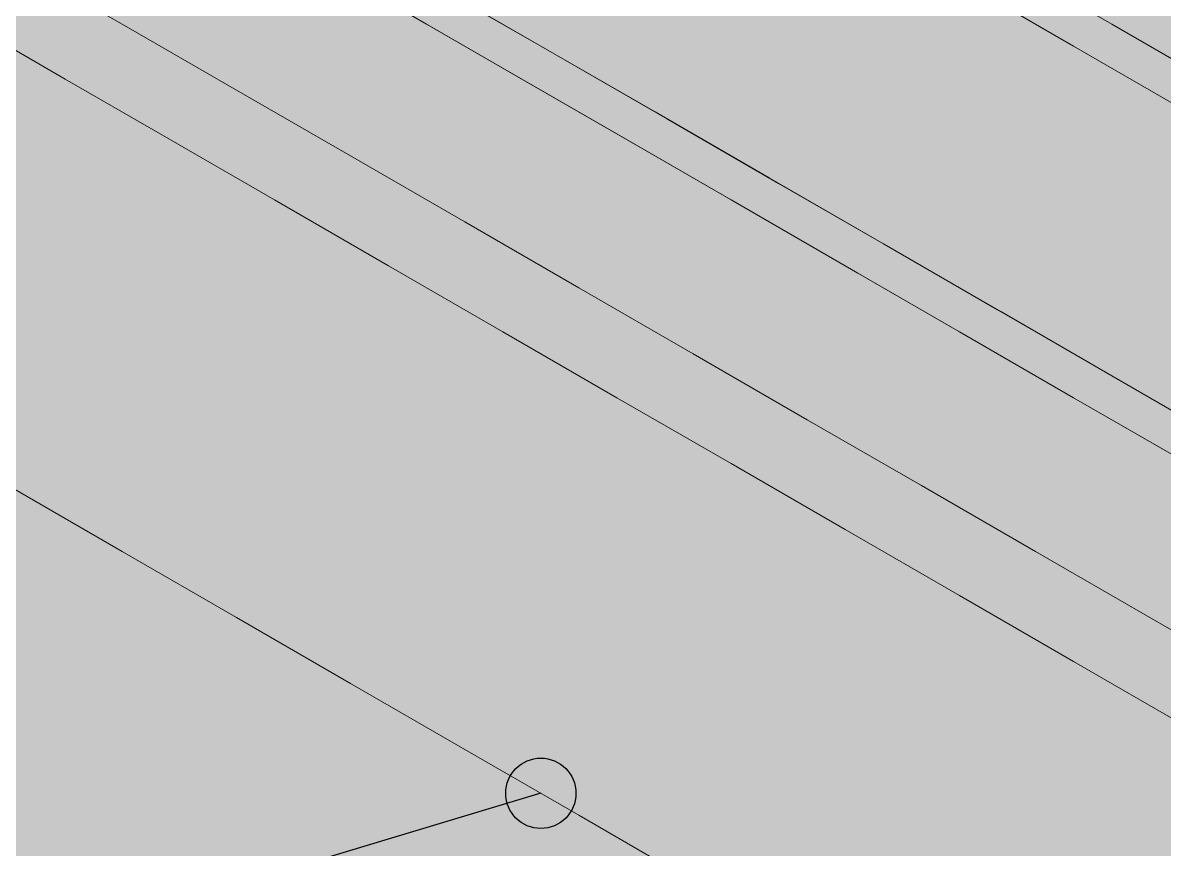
# Model space of a CAD drawing. Header units: metres. Extents: x 349021 to 349543, y 9281040 to 9281959.
# Drawn here: x 349203.3003 to 349203.5601, y 9281044.5823 to 9281044.7703 of the extents above; entities that cross this region are included whole.
import ezdxf

# ---------------------------------------------------------------- set-up
doc = ezdxf.new("R2010")
doc.units = ezdxf.units.M
doc.header["$LTSCALE"] = 0.25
doc.layers.add('ISO-3D', color=7, linetype='CONTINUOUS', lineweight=13)
doc.layers.add('ISO-3D-ARISTAS', color=250, linetype='CONTINUOUS', lineweight=13)
doc.layers.add('LLAMADAS-NUM', color=30, linetype='CONTINUOUS', lineweight=25, true_color=0xc05014)

msp = doc.modelspace()

# ---------------------------------------------------------------- linework, layer by layer
at = {"layer": 'ISO-3D', "true_color": 0x8e8d88}
for points in [[(349203.39222, 9281044.77), (349203.36624, 9281044.785), (349203.39222, 9281044.795), (349203.36624, 9281044.81)], [(349203.49037, 9281044.76333), (349203.46584, 9281044.7775), (349203.49037, 9281044.79333), (349203.46584, 9281044.8075)], [(349203.4413, 9281044.76667), (349203.41676, 9281044.78083), (349203.4413, 9281044.79167), (349203.41676, 9281044.80583)], [(349203.41676, 9281044.75583), (349203.39222, 9281044.77), (349203.41676, 9281044.78083), (349203.39222, 9281044.795)], [(349203.46584, 9281044.7525), (349203.4413, 9281044.76667), (349203.46584, 9281044.7775), (349203.4413, 9281044.79167)], [(349203.51491, 9281044.74917), (349203.49037, 9281044.76333), (349203.51491, 9281044.77917), (349203.49037, 9281044.79333)], [(349203.4413, 9281044.74167), (349203.41676, 9281044.75583), (349203.4413, 9281044.76667), (349203.41676, 9281044.78083)], [(349203.53945, 9281044.735), (349203.51491, 9281044.74917), (349203.53945, 9281044.765), (349203.51491, 9281044.77917)], [(349203.49037, 9281044.73833), (349203.46584, 9281044.7525), (349203.49037, 9281044.76333), (349203.46584, 9281044.7775)], [(349203.46584, 9281044.7275), (349203.4413, 9281044.74167), (349203.46584, 9281044.7525), (349203.4413, 9281044.76667)], [(349203.51491, 9281044.72417), (349203.49037, 9281044.73833), (349203.51491, 9281044.74917), (349203.49037, 9281044.76333)], [(349203.56399, 9281044.72083), (349203.53945, 9281044.735), (349203.56399, 9281044.75083), (349203.53945, 9281044.765)], [(349203.49037, 9281044.71333), (349203.46584, 9281044.7275), (349203.49037, 9281044.73833), (349203.46584, 9281044.7525)], [(349203.53945, 9281044.71), (349203.51491, 9281044.72417), (349203.53945, 9281044.735), (349203.51491, 9281044.74917)], [(349203.51491, 9281044.69917), (349203.49037, 9281044.71333), (349203.51491, 9281044.72417), (349203.49037, 9281044.73833)], [(349203.56399, 9281044.69583), (349203.53945, 9281044.71), (349203.56399, 9281044.72083), (349203.53945, 9281044.735)], [(349203.53945, 9281044.685), (349203.51491, 9281044.69917), (349203.53945, 9281044.71), (349203.51491, 9281044.72417)], [(349203.56399, 9281044.67083), (349203.53945, 9281044.685), (349203.56399, 9281044.69583), (349203.53945, 9281044.71)]]:
    msp.add_solid(points, dxfattribs=at)
at = {"layer": 'ISO-3D', "true_color": 0x9e9d98}
for points in [[(349203.42181, 9281044.76292), (349203.39655, 9281044.7775), (349203.42181, 9281044.78958), (349203.39655, 9281044.80417)], [(349203.48749, 9281044.76026), (349203.46151, 9281044.77526), (349203.48749, 9281044.78921), (349203.46151, 9281044.80421)], [(349203.53945, 9281044.75921), (349203.51347, 9281044.77421), (349203.53945, 9281044.78816), (349203.51347, 9281044.80316)], [(349203.34397, 9281044.75628), (349203.31923, 9281044.77056), (349203.34397, 9281044.78523), (349203.31923, 9281044.79951)], [(349203.39346, 9281044.75665), (349203.36872, 9281044.77094), (349203.39346, 9281044.7856), (349203.36872, 9281044.79989)], [(349203.43986, 9281044.75882), (349203.41821, 9281044.77132), (349203.43986, 9281044.78776), (349203.41821, 9281044.80026)], [(349203.47233, 9281044.76042), (349203.44707, 9281044.775), (349203.47233, 9281044.78708), (349203.44707, 9281044.80167)], [(349203.52285, 9281044.75792), (349203.49759, 9281044.7725), (349203.52285, 9281044.78458), (349203.49759, 9281044.79917)], [(349203.44707, 9281044.74833), (349203.42181, 9281044.76292), (349203.44707, 9281044.775), (349203.42181, 9281044.78958)], [(349203.51347, 9281044.74526), (349203.48749, 9281044.76026), (349203.51347, 9281044.77421), (349203.48749, 9281044.78921)], [(349203.46151, 9281044.74632), (349203.43986, 9281044.75882), (349203.46151, 9281044.77526), (349203.43986, 9281044.78776)], [(349203.49759, 9281044.74583), (349203.47233, 9281044.76042), (349203.49759, 9281044.7725), (349203.47233, 9281044.78708)], [(349203.56543, 9281044.74421), (349203.53945, 9281044.75921), (349203.56543, 9281044.77316), (349203.53945, 9281044.78816)], [(349203.31923, 9281044.74162), (349203.29449, 9281044.7559), (349203.31923, 9281044.77056), (349203.29449, 9281044.78485)], [(349203.32294, 9281044.75), (349203.29696, 9281044.765), (349203.32294, 9281044.77), (349203.29696, 9281044.785)], [(349203.36872, 9281044.74199), (349203.34397, 9281044.75628), (349203.36872, 9281044.77094), (349203.34397, 9281044.78523)], [(349203.41821, 9281044.74237), (349203.39346, 9281044.75665), (349203.41821, 9281044.77132), (349203.39346, 9281044.7856)], [(349203.54811, 9281044.74333), (349203.52285, 9281044.75792), (349203.54811, 9281044.77), (349203.52285, 9281044.78458)], [(349203.47233, 9281044.73375), (349203.44707, 9281044.74833), (349203.47233, 9281044.76042), (349203.44707, 9281044.775)], [(349203.48749, 9281044.73132), (349203.46151, 9281044.74632), (349203.48749, 9281044.76026), (349203.46151, 9281044.77526)], [(349203.53945, 9281044.73026), (349203.51347, 9281044.74526), (349203.53945, 9281044.75921), (349203.51347, 9281044.77421)], [(349203.39346, 9281044.72771), (349203.36872, 9281044.74199), (349203.39346, 9281044.75665), (349203.36872, 9281044.77094)], [(349203.43986, 9281044.72987), (349203.41821, 9281044.74237), (349203.43986, 9281044.75882), (349203.41821, 9281044.77132)], [(349203.52285, 9281044.73125), (349203.49759, 9281044.74583), (349203.52285, 9281044.75792), (349203.49759, 9281044.7725)], [(349203.30995, 9281044.72937), (349203.2883, 9281044.74187), (349203.30995, 9281044.7575), (349203.2883, 9281044.77)], [(349203.34397, 9281044.72733), (349203.31923, 9281044.74162), (349203.34397, 9281044.75628), (349203.31923, 9281044.77056)], [(349203.34892, 9281044.735), (349203.32294, 9281044.75), (349203.34892, 9281044.755), (349203.32294, 9281044.77)], [(349203.57337, 9281044.72875), (349203.54811, 9281044.74333), (349203.57337, 9281044.75542), (349203.54811, 9281044.77)], [(349203.32294, 9281044.725), (349203.29696, 9281044.74), (349203.32294, 9281044.75), (349203.29696, 9281044.765)], [(349203.49759, 9281044.71917), (349203.47233, 9281044.73375), (349203.49759, 9281044.74583), (349203.47233, 9281044.76042)], [(349203.51347, 9281044.71632), (349203.48749, 9281044.73132), (349203.51347, 9281044.74526), (349203.48749, 9281044.76026)], [(349203.46151, 9281044.71737), (349203.43986, 9281044.72987), (349203.46151, 9281044.74632), (349203.43986, 9281044.75882)], [(349203.54811, 9281044.71667), (349203.52285, 9281044.73125), (349203.54811, 9281044.74333), (349203.52285, 9281044.75792)], [(349203.56543, 9281044.71526), (349203.53945, 9281044.73026), (349203.56543, 9281044.74421), (349203.53945, 9281044.75921)], [(349203.31923, 9281044.71267), (349203.29449, 9281044.72695), (349203.31923, 9281044.74162), (349203.29449, 9281044.7559)], [(349203.3316, 9281044.71687), (349203.30995, 9281044.72937), (349203.3316, 9281044.745), (349203.30995, 9281044.7575)], [(349203.36872, 9281044.71305), (349203.34397, 9281044.72733), (349203.36872, 9281044.74199), (349203.34397, 9281044.75628)], [(349203.41821, 9281044.71342), (349203.39346, 9281044.72771), (349203.41821, 9281044.74237), (349203.39346, 9281044.75665)], [(349203.3749, 9281044.72), (349203.34892, 9281044.735), (349203.3749, 9281044.74), (349203.34892, 9281044.755)], [(349203.34892, 9281044.71), (349203.32294, 9281044.725), (349203.34892, 9281044.735), (349203.32294, 9281044.75)], [(349203.35758, 9281044.70187), (349203.3316, 9281044.71687), (349203.35758, 9281044.73), (349203.3316, 9281044.745)], [(349203.48749, 9281044.70237), (349203.46151, 9281044.71737), (349203.48749, 9281044.73132), (349203.46151, 9281044.74632)], [(349203.52285, 9281044.70458), (349203.49759, 9281044.71917), (349203.52285, 9281044.73125), (349203.49759, 9281044.74583)], [(349203.53945, 9281044.70132), (349203.51347, 9281044.71632), (349203.53945, 9281044.73026), (349203.51347, 9281044.74526)], [(349203.43986, 9281044.70092), (349203.41821, 9281044.71342), (349203.43986, 9281044.72987), (349203.41821, 9281044.74237)], [(349203.57337, 9281044.70208), (349203.54811, 9281044.71667), (349203.57337, 9281044.72875), (349203.54811, 9281044.74333)], [(349203.30995, 9281044.70125), (349203.2883, 9281044.71375), (349203.30995, 9281044.72937), (349203.2883, 9281044.74187)], [(349203.32294, 9281044.7), (349203.29696, 9281044.715), (349203.32294, 9281044.725), (349203.29696, 9281044.74)], [(349203.34397, 9281044.69838), (349203.31923, 9281044.71267), (349203.34397, 9281044.72733), (349203.31923, 9281044.74162)], [(349203.39346, 9281044.69876), (349203.36872, 9281044.71305), (349203.39346, 9281044.72771), (349203.36872, 9281044.74199)], [(349203.40088, 9281044.705), (349203.3749, 9281044.72), (349203.40088, 9281044.725), (349203.3749, 9281044.74)], [(349203.3749, 9281044.695), (349203.34892, 9281044.71), (349203.3749, 9281044.72), (349203.34892, 9281044.735)], [(349203.3316, 9281044.68875), (349203.30995, 9281044.70125), (349203.3316, 9281044.71687), (349203.30995, 9281044.72937)], [(349203.38356, 9281044.68687), (349203.35758, 9281044.70187), (349203.38356, 9281044.715), (349203.35758, 9281044.73)], [(349203.46151, 9281044.68842), (349203.43986, 9281044.70092), (349203.46151, 9281044.71737), (349203.43986, 9281044.72987)], [(349203.51347, 9281044.68737), (349203.48749, 9281044.70237), (349203.51347, 9281044.71632), (349203.48749, 9281044.73132)], [(349203.54811, 9281044.69), (349203.52285, 9281044.70458), (349203.54811, 9281044.71667), (349203.52285, 9281044.73125)], [(349203.56543, 9281044.68632), (349203.53945, 9281044.70132), (349203.56543, 9281044.71526), (349203.53945, 9281044.73026)], [(349203.31923, 9281044.68372), (349203.29449, 9281044.69801), (349203.31923, 9281044.71267), (349203.29449, 9281044.72695)], [(349203.36872, 9281044.6841), (349203.34397, 9281044.69838), (349203.36872, 9281044.71305), (349203.34397, 9281044.72733)], [(349203.41821, 9281044.68447), (349203.39346, 9281044.69876), (349203.41821, 9281044.71342), (349203.39346, 9281044.72771)], [(349203.34892, 9281044.685), (349203.32294, 9281044.7), (349203.34892, 9281044.71), (349203.32294, 9281044.725)], [(349203.42687, 9281044.69), (349203.40088, 9281044.705), (349203.42687, 9281044.71), (349203.40088, 9281044.725)], [(349203.40088, 9281044.68), (349203.3749, 9281044.695), (349203.40088, 9281044.705), (349203.3749, 9281044.72)], [(349203.35758, 9281044.67375), (349203.3316, 9281044.68875), (349203.35758, 9281044.70187), (349203.3316, 9281044.71687)], [(349203.48749, 9281044.67342), (349203.46151, 9281044.68842), (349203.48749, 9281044.70237), (349203.46151, 9281044.71737)], [(349203.53945, 9281044.67237), (349203.51347, 9281044.68737), (349203.53945, 9281044.70132), (349203.51347, 9281044.71632)], [(349203.57337, 9281044.67542), (349203.54811, 9281044.69), (349203.57337, 9281044.70208), (349203.54811, 9281044.71667)], [(349203.30995, 9281044.67312), (349203.2883, 9281044.68562), (349203.30995, 9281044.70125), (349203.2883, 9281044.71375)], [(349203.32294, 9281044.675), (349203.29696, 9281044.69), (349203.32294, 9281044.7), (349203.29696, 9281044.715)], [(349203.40954, 9281044.67187), (349203.38356, 9281044.68687), (349203.40954, 9281044.7), (349203.38356, 9281044.715)], [(349203.34397, 9281044.66944), (349203.31923, 9281044.68372), (349203.34397, 9281044.69838), (349203.31923, 9281044.71267)], [(349203.39346, 9281044.66981), (349203.36872, 9281044.6841), (349203.39346, 9281044.69876), (349203.36872, 9281044.71305)], [(349203.43986, 9281044.67197), (349203.41821, 9281044.68447), (349203.43986, 9281044.70092), (349203.41821, 9281044.71342)], [(349203.3749, 9281044.67), (349203.34892, 9281044.685), (349203.3749, 9281044.695), (349203.34892, 9281044.71)], [(349203.45285, 9281044.675), (349203.42687, 9281044.69), (349203.45285, 9281044.695), (349203.42687, 9281044.71)], [(349203.42687, 9281044.665), (349203.40088, 9281044.68), (349203.42687, 9281044.69), (349203.40088, 9281044.705)], [(349203.3316, 9281044.66062), (349203.30995, 9281044.67312), (349203.3316, 9281044.68875), (349203.30995, 9281044.70125)], [(349203.38356, 9281044.65875), (349203.35758, 9281044.67375), (349203.38356, 9281044.68687), (349203.35758, 9281044.70187)], [(349203.46151, 9281044.65947), (349203.43986, 9281044.67197), (349203.46151, 9281044.68842), (349203.43986, 9281044.70092)], [(349203.51347, 9281044.65842), (349203.48749, 9281044.67342), (349203.51347, 9281044.68737), (349203.48749, 9281044.70237)], [(349203.56543, 9281044.65737), (349203.53945, 9281044.67237), (349203.56543, 9281044.68632), (349203.53945, 9281044.70132)], [(349203.31923, 9281044.65477), (349203.29449, 9281044.66906), (349203.31923, 9281044.68372), (349203.29449, 9281044.69801)], [(349203.34892, 9281044.66), (349203.32294, 9281044.675), (349203.34892, 9281044.685), (349203.32294, 9281044.7)], [(349203.36872, 9281044.65515), (349203.34397, 9281044.66944), (349203.36872, 9281044.6841), (349203.34397, 9281044.69838)], [(349203.41821, 9281044.65553), (349203.39346, 9281044.66981), (349203.41821, 9281044.68447), (349203.39346, 9281044.69876)], [(349203.43553, 9281044.65687), (349203.40954, 9281044.67187), (349203.43553, 9281044.685), (349203.40954, 9281044.7)], [(349203.40088, 9281044.655), (349203.3749, 9281044.67), (349203.40088, 9281044.68), (349203.3749, 9281044.695)], [(349203.47883, 9281044.66), (349203.45285, 9281044.675), (349203.47883, 9281044.68), (349203.45285, 9281044.695)], [(349203.32294, 9281044.65), (349203.29696, 9281044.665), (349203.32294, 9281044.675), (349203.29696, 9281044.69)], [(349203.35758, 9281044.64562), (349203.3316, 9281044.66062), (349203.35758, 9281044.67375), (349203.3316, 9281044.68875)], [(349203.45285, 9281044.65), (349203.42687, 9281044.665), (349203.45285, 9281044.675), (349203.42687, 9281044.69)], [(349203.48749, 9281044.64447), (349203.46151, 9281044.65947), (349203.48749, 9281044.67342), (349203.46151, 9281044.68842)], [(349203.30995, 9281044.645), (349203.2883, 9281044.6575), (349203.30995, 9281044.67312), (349203.2883, 9281044.68562)], [(349203.3749, 9281044.645), (349203.34892, 9281044.66), (349203.3749, 9281044.67), (349203.34892, 9281044.685)], [(349203.40954, 9281044.64375), (349203.38356, 9281044.65875), (349203.40954, 9281044.67187), (349203.38356, 9281044.68687)], [(349203.46151, 9281044.64187), (349203.43553, 9281044.65687), (349203.46151, 9281044.67), (349203.43553, 9281044.685)], [(349203.53945, 9281044.64342), (349203.51347, 9281044.65842), (349203.53945, 9281044.67237), (349203.51347, 9281044.68737)], [(349203.34397, 9281044.64049), (349203.31923, 9281044.65477), (349203.34397, 9281044.66944), (349203.31923, 9281044.68372)], [(349203.39346, 9281044.64086), (349203.36872, 9281044.65515), (349203.39346, 9281044.66981), (349203.36872, 9281044.6841)], [(349203.43986, 9281044.64303), (349203.41821, 9281044.65553), (349203.43986, 9281044.67197), (349203.41821, 9281044.68447)], [(349203.42687, 9281044.64), (349203.40088, 9281044.655), (349203.42687, 9281044.665), (349203.40088, 9281044.68)], [(349203.50481, 9281044.645), (349203.47883, 9281044.66), (349203.50481, 9281044.665), (349203.47883, 9281044.68)], [(349203.34892, 9281044.635), (349203.32294, 9281044.65), (349203.34892, 9281044.66), (349203.32294, 9281044.675)], [(349203.47883, 9281044.635), (349203.45285, 9281044.65), (349203.47883, 9281044.66), (349203.45285, 9281044.675)], [(349203.3316, 9281044.6325), (349203.30995, 9281044.645), (349203.3316, 9281044.66062), (349203.30995, 9281044.67312)], [(349203.38356, 9281044.63062), (349203.35758, 9281044.64562), (349203.38356, 9281044.65875), (349203.35758, 9281044.67375)], [(349203.46151, 9281044.63053), (349203.43986, 9281044.64303), (349203.46151, 9281044.65947), (349203.43986, 9281044.67197)], [(349203.51347, 9281044.62947), (349203.48749, 9281044.64447), (349203.51347, 9281044.65842), (349203.48749, 9281044.67342)], [(349203.56543, 9281044.62842), (349203.53945, 9281044.64342), (349203.56543, 9281044.65737), (349203.53945, 9281044.67237)], [(349203.36872, 9281044.6262), (349203.34397, 9281044.64049), (349203.36872, 9281044.65515), (349203.34397, 9281044.66944)], [(349203.40088, 9281044.63), (349203.3749, 9281044.645), (349203.40088, 9281044.655), (349203.3749, 9281044.67)], [(349203.41821, 9281044.62658), (349203.39346, 9281044.64086), (349203.41821, 9281044.65553), (349203.39346, 9281044.66981)], [(349203.43553, 9281044.62875), (349203.40954, 9281044.64375), (349203.43553, 9281044.65687), (349203.40954, 9281044.67187)], [(349203.48749, 9281044.62687), (349203.46151, 9281044.64187), (349203.48749, 9281044.655), (349203.46151, 9281044.67)], [(349203.31923, 9281044.62583), (349203.29449, 9281044.64011), (349203.31923, 9281044.65477), (349203.29449, 9281044.66906)], [(349203.45285, 9281044.625), (349203.42687, 9281044.64), (349203.45285, 9281044.65), (349203.42687, 9281044.665)], [(349203.53079, 9281044.63), (349203.50481, 9281044.645), (349203.53079, 9281044.65), (349203.50481, 9281044.665)], [(349203.35758, 9281044.6175), (349203.3316, 9281044.6325), (349203.35758, 9281044.64562), (349203.3316, 9281044.66062)], [(349203.3749, 9281044.62), (349203.34892, 9281044.635), (349203.3749, 9281044.645), (349203.34892, 9281044.66)], [(349203.48749, 9281044.61553), (349203.46151, 9281044.63053), (349203.48749, 9281044.64447), (349203.46151, 9281044.65947)], [(349203.50481, 9281044.62), (349203.47883, 9281044.635), (349203.50481, 9281044.645), (349203.47883, 9281044.66)], [(349203.30995, 9281044.61687), (349203.2883, 9281044.62937), (349203.30995, 9281044.645), (349203.2883, 9281044.6575)], [(349203.40954, 9281044.61562), (349203.38356, 9281044.63062), (349203.40954, 9281044.64375), (349203.38356, 9281044.65875)], [(349203.46151, 9281044.61375), (349203.43553, 9281044.62875), (349203.46151, 9281044.64187), (349203.43553, 9281044.65687)], [(349203.53945, 9281044.61447), (349203.51347, 9281044.62947), (349203.53945, 9281044.64342), (349203.51347, 9281044.65842)], [(349203.34397, 9281044.61154), (349203.31923, 9281044.62583), (349203.34397, 9281044.64049), (349203.31923, 9281044.65477)], [(349203.39346, 9281044.61192), (349203.36872, 9281044.6262), (349203.39346, 9281044.64086), (349203.36872, 9281044.65515)], [(349203.42687, 9281044.615), (349203.40088, 9281044.63), (349203.42687, 9281044.64), (349203.40088, 9281044.655)], [(349203.43986, 9281044.61408), (349203.41821, 9281044.62658), (349203.43986, 9281044.64303), (349203.41821, 9281044.65553)], [(349203.51347, 9281044.61187), (349203.48749, 9281044.62687), (349203.51347, 9281044.64), (349203.48749, 9281044.655)], [(349203.47883, 9281044.61), (349203.45285, 9281044.625), (349203.47883, 9281044.635), (349203.45285, 9281044.65)], [(349203.55677, 9281044.615), (349203.53079, 9281044.63), (349203.55677, 9281044.635), (349203.53079, 9281044.65)], [(349203.3316, 9281044.60437), (349203.30995, 9281044.61687), (349203.3316, 9281044.6325), (349203.30995, 9281044.645)], [(349203.38356, 9281044.6025), (349203.35758, 9281044.6175), (349203.38356, 9281044.63062), (349203.35758, 9281044.64562)], [(349203.40088, 9281044.605), (349203.3749, 9281044.62), (349203.40088, 9281044.63), (349203.3749, 9281044.645)], [(349203.43553, 9281044.60062), (349203.40954, 9281044.61562), (349203.43553, 9281044.62875), (349203.40954, 9281044.64375)], [(349203.51347, 9281044.60053), (349203.48749, 9281044.61553), (349203.51347, 9281044.62947), (349203.48749, 9281044.64447)], [(349203.53079, 9281044.605), (349203.50481, 9281044.62), (349203.53079, 9281044.63), (349203.50481, 9281044.645)], [(349203.56543, 9281044.59947), (349203.53945, 9281044.61447), (349203.56543, 9281044.62842), (349203.53945, 9281044.64342)], [(349203.41821, 9281044.59763), (349203.39346, 9281044.61192), (349203.41821, 9281044.62658), (349203.39346, 9281044.64086)], [(349203.46151, 9281044.60158), (349203.43986, 9281044.61408), (349203.46151, 9281044.63053), (349203.43986, 9281044.64303)], [(349203.48749, 9281044.59875), (349203.46151, 9281044.61375), (349203.48749, 9281044.62687), (349203.46151, 9281044.64187)], [(349203.31923, 9281044.59688), (349203.29449, 9281044.61117), (349203.31923, 9281044.62583), (349203.29449, 9281044.64011)], [(349203.36872, 9281044.59726), (349203.34397, 9281044.61154), (349203.36872, 9281044.6262), (349203.34397, 9281044.64049)], [(349203.45285, 9281044.6), (349203.42687, 9281044.615), (349203.45285, 9281044.625), (349203.42687, 9281044.64)], [(349203.53945, 9281044.59687), (349203.51347, 9281044.61187), (349203.53945, 9281044.625), (349203.51347, 9281044.64)], [(349203.50481, 9281044.595), (349203.47883, 9281044.61), (349203.50481, 9281044.62), (349203.47883, 9281044.635)], [(349203.58275, 9281044.6), (349203.55677, 9281044.615), (349203.58275, 9281044.62), (349203.55677, 9281044.635)], [(349203.35758, 9281044.58937), (349203.3316, 9281044.60437), (349203.35758, 9281044.6175), (349203.3316, 9281044.6325)], [(349203.40954, 9281044.5875), (349203.38356, 9281044.6025), (349203.40954, 9281044.61562), (349203.38356, 9281044.63062)], [(349203.48749, 9281044.58658), (349203.46151, 9281044.60158), (349203.48749, 9281044.61553), (349203.46151, 9281044.63053)], [(349203.30995, 9281044.58875), (349203.2883, 9281044.60125), (349203.30995, 9281044.61687), (349203.2883, 9281044.62937)], [(349203.42687, 9281044.59), (349203.40088, 9281044.605), (349203.42687, 9281044.615), (349203.40088, 9281044.63)], [(349203.46151, 9281044.58562), (349203.43553, 9281044.60062), (349203.46151, 9281044.61375), (349203.43553, 9281044.62875)], [(349203.53945, 9281044.58553), (349203.51347, 9281044.60053), (349203.53945, 9281044.61447), (349203.51347, 9281044.62947)], [(349203.55677, 9281044.59), (349203.53079, 9281044.605), (349203.55677, 9281044.615), (349203.53079, 9281044.63)], [(349203.34397, 9281044.58259), (349203.31923, 9281044.59688), (349203.34397, 9281044.61154), (349203.31923, 9281044.62583)], [(349203.39346, 9281044.58297), (349203.36872, 9281044.59726), (349203.39346, 9281044.61192), (349203.36872, 9281044.6262)], [(349203.43986, 9281044.58513), (349203.41821, 9281044.59763), (349203.43986, 9281044.61408), (349203.41821, 9281044.62658)], [(349203.51347, 9281044.58375), (349203.48749, 9281044.59875), (349203.51347, 9281044.61187), (349203.48749, 9281044.62687)], [(349203.47883, 9281044.585), (349203.45285, 9281044.6), (349203.47883, 9281044.61), (349203.45285, 9281044.625)], [(349203.56543, 9281044.58187), (349203.53945, 9281044.59687), (349203.56543, 9281044.61), (349203.53945, 9281044.625)], [(349203.53079, 9281044.58), (349203.50481, 9281044.595), (349203.53079, 9281044.605), (349203.50481, 9281044.62)], [(349203.38356, 9281044.57437), (349203.35758, 9281044.58937), (349203.38356, 9281044.6025), (349203.35758, 9281044.6175)], [(349203.3316, 9281044.57625), (349203.30995, 9281044.58875), (349203.3316, 9281044.60437), (349203.30995, 9281044.61687)], [(349203.43553, 9281044.5725), (349203.40954, 9281044.5875), (349203.43553, 9281044.60062), (349203.40954, 9281044.61562)], [(349203.45285, 9281044.575), (349203.42687, 9281044.59), (349203.45285, 9281044.6), (349203.42687, 9281044.615)], [(349203.51347, 9281044.57158), (349203.48749, 9281044.58658), (349203.51347, 9281044.60053), (349203.48749, 9281044.61553)], [(349203.58275, 9281044.575), (349203.55677, 9281044.59), (349203.58275, 9281044.6), (349203.55677, 9281044.615)], [(349203.46151, 9281044.57263), (349203.43986, 9281044.58513), (349203.46151, 9281044.60158), (349203.43986, 9281044.61408)], [(349203.48749, 9281044.57062), (349203.46151, 9281044.58562), (349203.48749, 9281044.59875), (349203.46151, 9281044.61375)], [(349203.56543, 9281044.57053), (349203.53945, 9281044.58553), (349203.56543, 9281044.59947), (349203.53945, 9281044.61447)], [(349203.31923, 9281044.56793), (349203.29449, 9281044.58222), (349203.31923, 9281044.59688), (349203.29449, 9281044.61117)], [(349203.36872, 9281044.56831), (349203.34397, 9281044.58259), (349203.36872, 9281044.59726), (349203.34397, 9281044.61154)], [(349203.41821, 9281044.56868), (349203.39346, 9281044.58297), (349203.41821, 9281044.59763), (349203.39346, 9281044.61192)], [(349203.50481, 9281044.57), (349203.47883, 9281044.585), (349203.50481, 9281044.595), (349203.47883, 9281044.61)], [(349203.53945, 9281044.56875), (349203.51347, 9281044.58375), (349203.53945, 9281044.59687), (349203.51347, 9281044.61187)], [(349203.35758, 9281044.56125), (349203.3316, 9281044.57625), (349203.35758, 9281044.58937), (349203.3316, 9281044.60437)], [(349203.55677, 9281044.565), (349203.53079, 9281044.58), (349203.55677, 9281044.59), (349203.53079, 9281044.605)], [(349203.40954, 9281044.55937), (349203.38356, 9281044.57437), (349203.40954, 9281044.5875), (349203.38356, 9281044.6025)], [(349203.30995, 9281044.56062), (349203.2883, 9281044.57312), (349203.30995, 9281044.58875), (349203.2883, 9281044.60125)], [(349203.46151, 9281044.5575), (349203.43553, 9281044.5725), (349203.46151, 9281044.58562), (349203.43553, 9281044.60062)], [(349203.47883, 9281044.56), (349203.45285, 9281044.575), (349203.47883, 9281044.585), (349203.45285, 9281044.6)], [(349203.48749, 9281044.55763), (349203.46151, 9281044.57263), (349203.48749, 9281044.58658), (349203.46151, 9281044.60158)], [(349203.53945, 9281044.55658), (349203.51347, 9281044.57158), (349203.53945, 9281044.58553), (349203.51347, 9281044.60053)], [(349203.34397, 9281044.55365), (349203.31923, 9281044.56793), (349203.34397, 9281044.58259), (349203.31923, 9281044.59688)], [(349203.39346, 9281044.55402), (349203.36872, 9281044.56831), (349203.39346, 9281044.58297), (349203.36872, 9281044.59726)], [(349203.43986, 9281044.55618), (349203.41821, 9281044.56868), (349203.43986, 9281044.58513), (349203.41821, 9281044.59763)], [(349203.51347, 9281044.55562), (349203.48749, 9281044.57062), (349203.51347, 9281044.58375), (349203.48749, 9281044.59875)], [(349203.56543, 9281044.55375), (349203.53945, 9281044.56875), (349203.56543, 9281044.58187), (349203.53945, 9281044.59687)], [(349203.53079, 9281044.555), (349203.50481, 9281044.57), (349203.53079, 9281044.58), (349203.50481, 9281044.595)], [(349203.38356, 9281044.54625), (349203.35758, 9281044.56125), (349203.38356, 9281044.57437), (349203.35758, 9281044.58937)], [(349203.58275, 9281044.55), (349203.55677, 9281044.565), (349203.58275, 9281044.575), (349203.55677, 9281044.59)], [(349203.3316, 9281044.54812), (349203.30995, 9281044.56062), (349203.3316, 9281044.57625), (349203.30995, 9281044.58875)], [(349203.43553, 9281044.54437), (349203.40954, 9281044.55937), (349203.43553, 9281044.5725), (349203.40954, 9281044.5875)], [(349203.51347, 9281044.54263), (349203.48749, 9281044.55763), (349203.51347, 9281044.57158), (349203.48749, 9281044.58658)], [(349203.46151, 9281044.54368), (349203.43986, 9281044.55618), (349203.46151, 9281044.57263), (349203.43986, 9281044.58513)], [(349203.48749, 9281044.5425), (349203.46151, 9281044.5575), (349203.48749, 9281044.57062), (349203.46151, 9281044.58562)], [(349203.50481, 9281044.545), (349203.47883, 9281044.56), (349203.50481, 9281044.57), (349203.47883, 9281044.585)], [(349203.53945, 9281044.54062), (349203.51347, 9281044.55562), (349203.53945, 9281044.56875), (349203.51347, 9281044.58375)], [(349203.56543, 9281044.54158), (349203.53945, 9281044.55658), (349203.56543, 9281044.57053), (349203.53945, 9281044.58553)], [(349203.36872, 9281044.53936), (349203.34397, 9281044.55365), (349203.36872, 9281044.56831), (349203.34397, 9281044.58259)], [(349203.41821, 9281044.53974), (349203.39346, 9281044.55402), (349203.41821, 9281044.56868), (349203.39346, 9281044.58297)]]:
    msp.add_solid(points, dxfattribs=at)
at = {"layer": 'ISO-3D', "true_color": 0xb0aea8}
for points in [[(349203.57285, 9281044.78429), (349203.54811, 9281044.77), (349203.54832, 9281044.79845), (349203.52357, 9281044.78417)], [(349203.59739, 9281044.77012), (349203.57265, 9281044.75583), (349203.57285, 9281044.78429), (349203.54811, 9281044.77)], [(349203.41821, 9281044.765), (349203.40954, 9281044.76), (349203.39222, 9281044.78), (349203.38356, 9281044.775)], [(349203.30995, 9281044.7575), (349203.2883, 9281044.745), (349203.2883, 9281044.77), (349203.26665, 9281044.7575)], [(349203.44419, 9281044.75), (349203.43553, 9281044.745), (349203.41821, 9281044.765), (349203.40954, 9281044.76)], [(349203.3316, 9281044.745), (349203.30995, 9281044.7325), (349203.30995, 9281044.7575), (349203.2883, 9281044.745)], [(349203.47017, 9281044.735), (349203.46151, 9281044.73), (349203.44419, 9281044.75), (349203.43553, 9281044.745)], [(349203.30995, 9281044.7325), (349203.2883, 9281044.72), (349203.2883, 9281044.745), (349203.26665, 9281044.7325)], [(349203.35758, 9281044.73), (349203.33593, 9281044.7175), (349203.3316, 9281044.745), (349203.30995, 9281044.7325)], [(349203.49615, 9281044.72), (349203.48749, 9281044.715), (349203.47017, 9281044.735), (349203.46151, 9281044.73)], [(349203.33593, 9281044.7175), (349203.31428, 9281044.705), (349203.30995, 9281044.7325), (349203.2883, 9281044.72)], [(349203.38356, 9281044.715), (349203.36191, 9281044.7025), (349203.35758, 9281044.73), (349203.33593, 9281044.7175)], [(349203.31428, 9281044.705), (349203.29263, 9281044.6925), (349203.2883, 9281044.72), (349203.26665, 9281044.7075)], [(349203.52213, 9281044.705), (349203.51347, 9281044.7), (349203.49615, 9281044.72), (349203.48749, 9281044.715)], [(349203.36191, 9281044.7025), (349203.34026, 9281044.69), (349203.33593, 9281044.7175), (349203.31428, 9281044.705)], [(349203.40954, 9281044.7), (349203.38789, 9281044.6875), (349203.38356, 9281044.715), (349203.36191, 9281044.7025)], [(349203.34026, 9281044.69), (349203.31861, 9281044.6775), (349203.31428, 9281044.705), (349203.29263, 9281044.6925)], [(349203.54811, 9281044.69), (349203.53945, 9281044.685), (349203.52213, 9281044.705), (349203.51347, 9281044.7)], [(349203.38789, 9281044.6875), (349203.36624, 9281044.675), (349203.36191, 9281044.7025), (349203.34026, 9281044.69)], [(349203.43553, 9281044.685), (349203.41387, 9281044.6725), (349203.40954, 9281044.7), (349203.38789, 9281044.6875)], [(349203.31861, 9281044.6775), (349203.29696, 9281044.665), (349203.29263, 9281044.6925), (349203.27098, 9281044.68)], [(349203.36624, 9281044.675), (349203.34459, 9281044.6625), (349203.34026, 9281044.69), (349203.31861, 9281044.6775)], [(349203.41387, 9281044.6725), (349203.39222, 9281044.66), (349203.38789, 9281044.6875), (349203.36624, 9281044.675)], [(349203.57409, 9281044.675), (349203.56543, 9281044.67), (349203.54811, 9281044.69), (349203.53945, 9281044.685)], [(349203.46151, 9281044.67), (349203.43986, 9281044.6575), (349203.43553, 9281044.685), (349203.41387, 9281044.6725)], [(349203.34459, 9281044.6625), (349203.32294, 9281044.65), (349203.31861, 9281044.6775), (349203.29696, 9281044.665)], [(349203.39222, 9281044.66), (349203.37057, 9281044.6475), (349203.36624, 9281044.675), (349203.34459, 9281044.6625)], [(349203.43986, 9281044.6575), (349203.41821, 9281044.645), (349203.41387, 9281044.6725), (349203.39222, 9281044.66)], [(349203.48749, 9281044.655), (349203.46584, 9281044.6425), (349203.46151, 9281044.67), (349203.43986, 9281044.6575)], [(349203.37057, 9281044.6475), (349203.34892, 9281044.635), (349203.34459, 9281044.6625), (349203.32294, 9281044.65)], [(349203.41821, 9281044.645), (349203.39655, 9281044.6325), (349203.39222, 9281044.66), (349203.37057, 9281044.6475)], [(349203.46584, 9281044.6425), (349203.44419, 9281044.63), (349203.43986, 9281044.6575), (349203.41821, 9281044.645)], [(349203.51347, 9281044.64), (349203.49182, 9281044.6275), (349203.48749, 9281044.655), (349203.46584, 9281044.6425)], [(349203.39655, 9281044.6325), (349203.3749, 9281044.62), (349203.37057, 9281044.6475), (349203.34892, 9281044.635)], [(349203.44419, 9281044.63), (349203.42254, 9281044.6175), (349203.41821, 9281044.645), (349203.39655, 9281044.6325)], [(349203.49182, 9281044.6275), (349203.47017, 9281044.615), (349203.46584, 9281044.6425), (349203.44419, 9281044.63)], [(349203.53945, 9281044.625), (349203.5178, 9281044.6125), (349203.51347, 9281044.64), (349203.49182, 9281044.6275)], [(349203.42254, 9281044.6175), (349203.40088, 9281044.605), (349203.39655, 9281044.6325), (349203.3749, 9281044.62)], [(349203.47017, 9281044.615), (349203.44852, 9281044.6025), (349203.44419, 9281044.63), (349203.42254, 9281044.6175)], [(349203.5178, 9281044.6125), (349203.49615, 9281044.6), (349203.49182, 9281044.6275), (349203.47017, 9281044.615)], [(349203.56543, 9281044.61), (349203.54378, 9281044.5975), (349203.53945, 9281044.625), (349203.5178, 9281044.6125)], [(349203.44852, 9281044.6025), (349203.42687, 9281044.59), (349203.42254, 9281044.6175), (349203.40088, 9281044.605)], [(349203.49615, 9281044.6), (349203.4745, 9281044.5875), (349203.47017, 9281044.615), (349203.44852, 9281044.6025)], [(349203.54378, 9281044.5975), (349203.52213, 9281044.585), (349203.5178, 9281044.6125), (349203.49615, 9281044.6)], [(349203.59141, 9281044.595), (349203.56976, 9281044.5825), (349203.56543, 9281044.61), (349203.54378, 9281044.5975)], [(349203.4745, 9281044.5875), (349203.45285, 9281044.575), (349203.44852, 9281044.6025), (349203.42687, 9281044.59)], [(349203.52213, 9281044.585), (349203.50048, 9281044.5725), (349203.49615, 9281044.6), (349203.4745, 9281044.5875)], [(349203.56976, 9281044.5825), (349203.54811, 9281044.57), (349203.54378, 9281044.5975), (349203.52213, 9281044.585)], [(349203.50048, 9281044.5725), (349203.47883, 9281044.56), (349203.4745, 9281044.5875), (349203.45285, 9281044.575)], [(349203.54811, 9281044.57), (349203.52646, 9281044.5575), (349203.52213, 9281044.585), (349203.50048, 9281044.5725)], [(349203.59574, 9281044.5675), (349203.57409, 9281044.555), (349203.56976, 9281044.5825), (349203.54811, 9281044.57)]]:
    msp.add_solid(points, dxfattribs=at)
at = {"layer": 'ISO-3D', "true_color": 0x9e9c96}
for points in [[(349203.32246, 9281044.78139), (349203.29889, 9281044.76778), (349203.29792, 9281044.79556), (349203.27435, 9281044.78194)], [(349203.37057, 9281044.78083), (349203.347, 9281044.76722), (349203.34604, 9281044.795), (349203.32246, 9281044.78139)], [(349203.41869, 9281044.78028), (349203.39511, 9281044.76667), (349203.39415, 9281044.79444), (349203.37057, 9281044.78083)], [(349203.4668, 9281044.77972), (349203.44322, 9281044.76611), (349203.44226, 9281044.79389), (349203.41869, 9281044.78028)], [(349203.51491, 9281044.77917), (349203.49134, 9281044.76556), (349203.49037, 9281044.79333), (349203.4668, 9281044.77972)], [(349203.32294, 9281044.77), (349203.29696, 9281044.755), (349203.29696, 9281044.785), (349203.27098, 9281044.77)], [(349203.347, 9281044.76722), (349203.32342, 9281044.75361), (349203.32246, 9281044.78139), (349203.29889, 9281044.76778)], [(349203.39511, 9281044.76667), (349203.37154, 9281044.75306), (349203.37057, 9281044.78083), (349203.347, 9281044.76722)], [(349203.44322, 9281044.76611), (349203.41965, 9281044.7525), (349203.41869, 9281044.78028), (349203.39511, 9281044.76667)], [(349203.49134, 9281044.76556), (349203.46776, 9281044.75194), (349203.4668, 9281044.77972), (349203.44322, 9281044.76611)], [(349203.53945, 9281044.765), (349203.51587, 9281044.75139), (349203.51491, 9281044.77917), (349203.49134, 9281044.76556)], [(349203.34892, 9281044.755), (349203.32294, 9281044.74), (349203.32294, 9281044.77), (349203.29696, 9281044.755)], [(349203.32342, 9281044.75361), (349203.29985, 9281044.74), (349203.29889, 9281044.76778), (349203.27531, 9281044.75417)], [(349203.37154, 9281044.75306), (349203.34796, 9281044.73944), (349203.347, 9281044.76722), (349203.32342, 9281044.75361)], [(349203.41965, 9281044.7525), (349203.39607, 9281044.73889), (349203.39511, 9281044.76667), (349203.37154, 9281044.75306)], [(349203.46776, 9281044.75194), (349203.44419, 9281044.73833), (349203.44322, 9281044.76611), (349203.41965, 9281044.7525)], [(349203.51587, 9281044.75139), (349203.4923, 9281044.73778), (349203.49134, 9281044.76556), (349203.46776, 9281044.75194)], [(349203.56399, 9281044.75083), (349203.54041, 9281044.73722), (349203.53945, 9281044.765), (349203.51587, 9281044.75139)], [(349203.32294, 9281044.74), (349203.29696, 9281044.725), (349203.29696, 9281044.755), (349203.27098, 9281044.74)], [(349203.34796, 9281044.73944), (349203.32439, 9281044.72583), (349203.32342, 9281044.75361), (349203.29985, 9281044.74)], [(349203.3749, 9281044.74), (349203.34892, 9281044.725), (349203.34892, 9281044.755), (349203.32294, 9281044.74)], [(349203.39607, 9281044.73889), (349203.3725, 9281044.72528), (349203.37154, 9281044.75306), (349203.34796, 9281044.73944)], [(349203.44419, 9281044.73833), (349203.42061, 9281044.72472), (349203.41965, 9281044.7525), (349203.39607, 9281044.73889)], [(349203.4923, 9281044.73778), (349203.46872, 9281044.72417), (349203.46776, 9281044.75194), (349203.44419, 9281044.73833)], [(349203.54041, 9281044.73722), (349203.51684, 9281044.72361), (349203.51587, 9281044.75139), (349203.4923, 9281044.73778)], [(349203.58852, 9281044.73667), (349203.56495, 9281044.72306), (349203.56399, 9281044.75083), (349203.54041, 9281044.73722)], [(349203.32439, 9281044.72583), (349203.30081, 9281044.71222), (349203.29985, 9281044.74), (349203.27627, 9281044.72639)], [(349203.34892, 9281044.725), (349203.32294, 9281044.71), (349203.32294, 9281044.74), (349203.29696, 9281044.725)], [(349203.3725, 9281044.72528), (349203.34892, 9281044.71167), (349203.34796, 9281044.73944), (349203.32439, 9281044.72583)], [(349203.40088, 9281044.725), (349203.3749, 9281044.71), (349203.3749, 9281044.74), (349203.34892, 9281044.725)], [(349203.42061, 9281044.72472), (349203.39704, 9281044.71111), (349203.39607, 9281044.73889), (349203.3725, 9281044.72528)], [(349203.46872, 9281044.72417), (349203.44515, 9281044.71056), (349203.44419, 9281044.73833), (349203.42061, 9281044.72472)], [(349203.51684, 9281044.72361), (349203.49326, 9281044.71), (349203.4923, 9281044.73778), (349203.46872, 9281044.72417)], [(349203.56495, 9281044.72306), (349203.54137, 9281044.70944), (349203.54041, 9281044.73722), (349203.51684, 9281044.72361)], [(349203.30081, 9281044.71222), (349203.27724, 9281044.69861), (349203.27627, 9281044.72639), (349203.2527, 9281044.71278)], [(349203.32294, 9281044.71), (349203.29696, 9281044.695), (349203.29696, 9281044.725), (349203.27098, 9281044.71)], [(349203.34892, 9281044.71167), (349203.32535, 9281044.69806), (349203.32439, 9281044.72583), (349203.30081, 9281044.71222)], [(349203.3749, 9281044.71), (349203.34892, 9281044.695), (349203.34892, 9281044.725), (349203.32294, 9281044.71)], [(349203.39704, 9281044.71111), (349203.37346, 9281044.6975), (349203.3725, 9281044.72528), (349203.34892, 9281044.71167)], [(349203.42687, 9281044.71), (349203.40088, 9281044.695), (349203.40088, 9281044.725), (349203.3749, 9281044.71)], [(349203.44515, 9281044.71056), (349203.42157, 9281044.69694), (349203.42061, 9281044.72472), (349203.39704, 9281044.71111)], [(349203.49326, 9281044.71), (349203.46969, 9281044.69639), (349203.46872, 9281044.72417), (349203.44515, 9281044.71056)], [(349203.54137, 9281044.70944), (349203.5178, 9281044.69583), (349203.51684, 9281044.72361), (349203.49326, 9281044.71)], [(349203.58949, 9281044.70889), (349203.56591, 9281044.69528), (349203.56495, 9281044.72306), (349203.54137, 9281044.70944)], [(349203.32535, 9281044.69806), (349203.30177, 9281044.68444), (349203.30081, 9281044.71222), (349203.27724, 9281044.69861)], [(349203.37346, 9281044.6975), (349203.34989, 9281044.68389), (349203.34892, 9281044.71167), (349203.32535, 9281044.69806)], [(349203.42157, 9281044.69694), (349203.398, 9281044.68333), (349203.39704, 9281044.71111), (349203.37346, 9281044.6975)], [(349203.34892, 9281044.695), (349203.32294, 9281044.68), (349203.32294, 9281044.71), (349203.29696, 9281044.695)], [(349203.40088, 9281044.695), (349203.3749, 9281044.68), (349203.3749, 9281044.71), (349203.34892, 9281044.695)], [(349203.45285, 9281044.695), (349203.42687, 9281044.68), (349203.42687, 9281044.71), (349203.40088, 9281044.695)], [(349203.46969, 9281044.69639), (349203.44611, 9281044.68278), (349203.44515, 9281044.71056), (349203.42157, 9281044.69694)], [(349203.5178, 9281044.69583), (349203.49422, 9281044.68222), (349203.49326, 9281044.71), (349203.46969, 9281044.69639)], [(349203.56591, 9281044.69528), (349203.54234, 9281044.68167), (349203.54137, 9281044.70944), (349203.5178, 9281044.69583)], [(349203.30177, 9281044.68444), (349203.2782, 9281044.67083), (349203.27724, 9281044.69861), (349203.25366, 9281044.685)], [(349203.34989, 9281044.68389), (349203.32631, 9281044.67028), (349203.32535, 9281044.69806), (349203.30177, 9281044.68444)], [(349203.398, 9281044.68333), (349203.37442, 9281044.66972), (349203.37346, 9281044.6975), (349203.34989, 9281044.68389)], [(349203.44611, 9281044.68278), (349203.42254, 9281044.66917), (349203.42157, 9281044.69694), (349203.398, 9281044.68333)], [(349203.49422, 9281044.68222), (349203.47065, 9281044.66861), (349203.46969, 9281044.69639), (349203.44611, 9281044.68278)], [(349203.54234, 9281044.68167), (349203.51876, 9281044.66806), (349203.5178, 9281044.69583), (349203.49422, 9281044.68222)], [(349203.59045, 9281044.68111), (349203.56687, 9281044.6675), (349203.56591, 9281044.69528), (349203.54234, 9281044.68167)], [(349203.32294, 9281044.68), (349203.29696, 9281044.665), (349203.29696, 9281044.695), (349203.27098, 9281044.68)], [(349203.3749, 9281044.68), (349203.34892, 9281044.665), (349203.34892, 9281044.695), (349203.32294, 9281044.68)], [(349203.42687, 9281044.68), (349203.40088, 9281044.665), (349203.40088, 9281044.695), (349203.3749, 9281044.68)], [(349203.47883, 9281044.68), (349203.45285, 9281044.665), (349203.45285, 9281044.695), (349203.42687, 9281044.68)], [(349203.32631, 9281044.67028), (349203.30274, 9281044.65667), (349203.30177, 9281044.68444), (349203.2782, 9281044.67083)], [(349203.37442, 9281044.66972), (349203.35085, 9281044.65611), (349203.34989, 9281044.68389), (349203.32631, 9281044.67028)], [(349203.42254, 9281044.66917), (349203.39896, 9281044.65556), (349203.398, 9281044.68333), (349203.37442, 9281044.66972)], [(349203.47065, 9281044.66861), (349203.44707, 9281044.655), (349203.44611, 9281044.68278), (349203.42254, 9281044.66917)], [(349203.34892, 9281044.665), (349203.32294, 9281044.65), (349203.32294, 9281044.68), (349203.29696, 9281044.665)], [(349203.40088, 9281044.665), (349203.3749, 9281044.65), (349203.3749, 9281044.68), (349203.34892, 9281044.665)], [(349203.45285, 9281044.665), (349203.42687, 9281044.65), (349203.42687, 9281044.68), (349203.40088, 9281044.665)], [(349203.50481, 9281044.665), (349203.47883, 9281044.65), (349203.47883, 9281044.68), (349203.45285, 9281044.665)], [(349203.51876, 9281044.66806), (349203.49519, 9281044.65444), (349203.49422, 9281044.68222), (349203.47065, 9281044.66861)], [(349203.56687, 9281044.6675), (349203.5433, 9281044.65389), (349203.54234, 9281044.68167), (349203.51876, 9281044.66806)], [(349203.30274, 9281044.65667), (349203.27923, 9281044.6431), (349203.2782, 9281044.67083), (349203.25469, 9281044.65726)], [(349203.35085, 9281044.65611), (349203.32727, 9281044.6425), (349203.32631, 9281044.67028), (349203.30274, 9281044.65667)], [(349203.39896, 9281044.65556), (349203.37538, 9281044.64194), (349203.37442, 9281044.66972), (349203.35085, 9281044.65611)], [(349203.44707, 9281044.655), (349203.4235, 9281044.64139), (349203.42254, 9281044.66917), (349203.39896, 9281044.65556)], [(349203.49519, 9281044.65444), (349203.47161, 9281044.64083), (349203.47065, 9281044.66861), (349203.44707, 9281044.655)], [(349203.5433, 9281044.65389), (349203.51972, 9281044.64028), (349203.51876, 9281044.66806), (349203.49519, 9281044.65444)], [(349203.59141, 9281044.65333), (349203.56784, 9281044.63972), (349203.56687, 9281044.6675), (349203.5433, 9281044.65389)], [(349203.32294, 9281044.65), (349203.29696, 9281044.635), (349203.29696, 9281044.665), (349203.27098, 9281044.65)], [(349203.3749, 9281044.65), (349203.34892, 9281044.635), (349203.34892, 9281044.665), (349203.32294, 9281044.65)], [(349203.42687, 9281044.65), (349203.40088, 9281044.635), (349203.40088, 9281044.665), (349203.3749, 9281044.65)], [(349203.47883, 9281044.65), (349203.45285, 9281044.635), (349203.45285, 9281044.665), (349203.42687, 9281044.65)], [(349203.53079, 9281044.65), (349203.50481, 9281044.635), (349203.50481, 9281044.665), (349203.47883, 9281044.65)], [(349203.32727, 9281044.6425), (349203.30377, 9281044.62893), (349203.30274, 9281044.65667), (349203.27923, 9281044.6431)], [(349203.37538, 9281044.64194), (349203.35181, 9281044.62833), (349203.35085, 9281044.65611), (349203.32727, 9281044.6425)], [(349203.4235, 9281044.64139), (349203.39992, 9281044.62778), (349203.39896, 9281044.65556), (349203.37538, 9281044.64194)], [(349203.47161, 9281044.64083), (349203.44803, 9281044.62722), (349203.44707, 9281044.655), (349203.4235, 9281044.64139)], [(349203.51972, 9281044.64028), (349203.49615, 9281044.62667), (349203.49519, 9281044.65444), (349203.47161, 9281044.64083)], [(349203.56784, 9281044.63972), (349203.54426, 9281044.62611), (349203.5433, 9281044.65389), (349203.51972, 9281044.64028)], [(349203.34892, 9281044.635), (349203.32294, 9281044.62), (349203.32294, 9281044.65), (349203.29696, 9281044.635)], [(349203.40088, 9281044.635), (349203.3749, 9281044.62), (349203.3749, 9281044.65), (349203.34892, 9281044.635)], [(349203.45285, 9281044.635), (349203.42687, 9281044.62), (349203.42687, 9281044.65), (349203.40088, 9281044.635)], [(349203.50481, 9281044.635), (349203.47883, 9281044.62), (349203.47883, 9281044.65), (349203.45285, 9281044.635)], [(349203.55677, 9281044.635), (349203.53079, 9281044.62), (349203.53079, 9281044.65), (349203.50481, 9281044.635)], [(349203.30377, 9281044.62893), (349203.28026, 9281044.61536), (349203.27923, 9281044.6431), (349203.25572, 9281044.62952)], [(349203.35181, 9281044.62833), (349203.3283, 9281044.61476), (349203.32727, 9281044.6425), (349203.30377, 9281044.62893)], [(349203.39992, 9281044.62778), (349203.37635, 9281044.61417), (349203.37538, 9281044.64194), (349203.35181, 9281044.62833)], [(349203.44803, 9281044.62722), (349203.42446, 9281044.61361), (349203.4235, 9281044.64139), (349203.39992, 9281044.62778)], [(349203.49615, 9281044.62667), (349203.47257, 9281044.61306), (349203.47161, 9281044.64083), (349203.44803, 9281044.62722)], [(349203.54426, 9281044.62611), (349203.52068, 9281044.6125), (349203.51972, 9281044.64028), (349203.49615, 9281044.62667)], [(349203.59237, 9281044.62556), (349203.5688, 9281044.61194), (349203.56784, 9281044.63972), (349203.54426, 9281044.62611)], [(349203.32294, 9281044.62), (349203.29696, 9281044.605), (349203.29696, 9281044.635), (349203.27098, 9281044.62)], [(349203.3749, 9281044.62), (349203.34892, 9281044.605), (349203.34892, 9281044.635), (349203.32294, 9281044.62)], [(349203.42687, 9281044.62), (349203.40088, 9281044.605), (349203.40088, 9281044.635), (349203.3749, 9281044.62)], [(349203.47883, 9281044.62), (349203.45285, 9281044.605), (349203.45285, 9281044.635), (349203.42687, 9281044.62)], [(349203.53079, 9281044.62), (349203.50481, 9281044.605), (349203.50481, 9281044.635), (349203.47883, 9281044.62)], [(349203.58275, 9281044.62), (349203.55677, 9281044.605), (349203.55677, 9281044.635), (349203.53079, 9281044.62)], [(349203.3283, 9281044.61476), (349203.3048, 9281044.60119), (349203.30377, 9281044.62893), (349203.28026, 9281044.61536)], [(349203.37635, 9281044.61417), (349203.35284, 9281044.6006), (349203.35181, 9281044.62833), (349203.3283, 9281044.61476)], [(349203.42446, 9281044.61361), (349203.40088, 9281044.6), (349203.39992, 9281044.62778), (349203.37635, 9281044.61417)], [(349203.47257, 9281044.61306), (349203.449, 9281044.59944), (349203.44803, 9281044.62722), (349203.42446, 9281044.61361)], [(349203.52068, 9281044.6125), (349203.49711, 9281044.59889), (349203.49615, 9281044.62667), (349203.47257, 9281044.61306)], [(349203.5688, 9281044.61194), (349203.54522, 9281044.59833), (349203.54426, 9281044.62611), (349203.52068, 9281044.6125)], [(349203.34892, 9281044.605), (349203.32294, 9281044.59), (349203.32294, 9281044.62), (349203.29696, 9281044.605)], [(349203.40088, 9281044.605), (349203.3749, 9281044.59), (349203.3749, 9281044.62), (349203.34892, 9281044.605)], [(349203.45285, 9281044.605), (349203.42687, 9281044.59), (349203.42687, 9281044.62), (349203.40088, 9281044.605)], [(349203.50481, 9281044.605), (349203.47883, 9281044.59), (349203.47883, 9281044.62), (349203.45285, 9281044.605)], [(349203.55677, 9281044.605), (349203.53079, 9281044.59), (349203.53079, 9281044.62), (349203.50481, 9281044.605)], [(349203.60873, 9281044.605), (349203.58275, 9281044.59), (349203.58275, 9281044.62), (349203.55677, 9281044.605)], [(349203.3048, 9281044.60119), (349203.28129, 9281044.58762), (349203.28026, 9281044.61536), (349203.25675, 9281044.60179)], [(349203.35284, 9281044.6006), (349203.32933, 9281044.58702), (349203.3283, 9281044.61476), (349203.3048, 9281044.60119)], [(349203.40088, 9281044.6), (349203.37738, 9281044.58643), (349203.37635, 9281044.61417), (349203.35284, 9281044.6006)], [(349203.449, 9281044.59944), (349203.42542, 9281044.58583), (349203.42446, 9281044.61361), (349203.40088, 9281044.6)], [(349203.49711, 9281044.59889), (349203.47353, 9281044.58528), (349203.47257, 9281044.61306), (349203.449, 9281044.59944)], [(349203.54522, 9281044.59833), (349203.52165, 9281044.58472), (349203.52068, 9281044.6125), (349203.49711, 9281044.59889)], [(349203.59478, 9281044.59694), (349203.5712, 9281044.58333), (349203.5688, 9281044.61194), (349203.54522, 9281044.59833)], [(349203.32294, 9281044.59), (349203.29696, 9281044.575), (349203.29696, 9281044.605), (349203.27098, 9281044.59)], [(349203.3749, 9281044.59), (349203.34892, 9281044.575), (349203.34892, 9281044.605), (349203.32294, 9281044.59)], [(349203.42687, 9281044.59), (349203.40088, 9281044.575), (349203.40088, 9281044.605), (349203.3749, 9281044.59)], [(349203.47883, 9281044.59), (349203.45285, 9281044.575), (349203.45285, 9281044.605), (349203.42687, 9281044.59)], [(349203.53079, 9281044.59), (349203.50481, 9281044.575), (349203.50481, 9281044.605), (349203.47883, 9281044.59)], [(349203.58275, 9281044.59), (349203.55677, 9281044.575), (349203.55677, 9281044.605), (349203.53079, 9281044.59)], [(349203.32933, 9281044.58702), (349203.30583, 9281044.57345), (349203.3048, 9281044.60119), (349203.28129, 9281044.58762)], [(349203.37738, 9281044.58643), (349203.35387, 9281044.57286), (349203.35284, 9281044.6006), (349203.32933, 9281044.58702)], [(349203.42542, 9281044.58583), (349203.40192, 9281044.57226), (349203.40088, 9281044.6), (349203.37738, 9281044.58643)], [(349203.47353, 9281044.58528), (349203.44996, 9281044.57167), (349203.449, 9281044.59944), (349203.42542, 9281044.58583)], [(349203.52165, 9281044.58472), (349203.49807, 9281044.57111), (349203.49711, 9281044.59889), (349203.47353, 9281044.58528)], [(349203.5712, 9281044.58333), (349203.54763, 9281044.56972), (349203.54522, 9281044.59833), (349203.52165, 9281044.58472)], [(349203.34892, 9281044.575), (349203.32294, 9281044.56), (349203.32294, 9281044.59), (349203.29696, 9281044.575)], [(349203.40088, 9281044.575), (349203.3749, 9281044.56), (349203.3749, 9281044.59), (349203.34892, 9281044.575)], [(349203.45285, 9281044.575), (349203.42687, 9281044.56), (349203.42687, 9281044.59), (349203.40088, 9281044.575)], [(349203.50481, 9281044.575), (349203.47883, 9281044.56), (349203.47883, 9281044.59), (349203.45285, 9281044.575)], [(349203.55677, 9281044.575), (349203.53079, 9281044.56), (349203.53079, 9281044.59), (349203.50481, 9281044.575)], [(349203.60873, 9281044.575), (349203.58275, 9281044.56), (349203.58275, 9281044.59), (349203.55677, 9281044.575)], [(349203.30583, 9281044.57345), (349203.28232, 9281044.55988), (349203.28129, 9281044.58762), (349203.25778, 9281044.57405)], [(349203.35387, 9281044.57286), (349203.33037, 9281044.55929), (349203.32933, 9281044.58702), (349203.30583, 9281044.57345)], [(349203.40192, 9281044.57226), (349203.37841, 9281044.55869), (349203.37738, 9281044.58643), (349203.35387, 9281044.57286)], [(349203.44996, 9281044.57167), (349203.42645, 9281044.5581), (349203.42542, 9281044.58583), (349203.40192, 9281044.57226)], [(349203.49807, 9281044.57111), (349203.4745, 9281044.5575), (349203.47353, 9281044.58528), (349203.44996, 9281044.57167)], [(349203.54763, 9281044.56972), (349203.52405, 9281044.55611), (349203.52165, 9281044.58472), (349203.49807, 9281044.57111)], [(349203.59718, 9281044.56833), (349203.57361, 9281044.55472), (349203.5712, 9281044.58333), (349203.54763, 9281044.56972)]]:
    msp.add_solid(points, dxfattribs=at)
at = {"layer": 'ISO-3D-ARISTAS', "color": 250}
for p, q in [((349203.29696, 9281044.785), (349203.32294, 9281044.77)), ((349203.29696, 9281044.785), (349203.32294, 9281044.77)), ((349203.39222, 9281044.77), (349203.36624, 9281044.785)), ((349203.52285, 9281044.78458), (349203.54811, 9281044.77)), ((349203.54811, 9281044.77), (349203.52357, 9281044.78417)), ((349203.39222, 9281044.78), (349203.41821, 9281044.765)), ((349203.51491, 9281044.77917), (349203.53945, 9281044.765)), ((349203.51491, 9281044.77917), (349203.53945, 9281044.765)), ((349203.42181, 9281044.76292), (349203.39655, 9281044.7775)), ((349203.40954, 9281044.76), (349203.38356, 9281044.775)), ((349203.2883, 9281044.77), (349203.30995, 9281044.7575)), ((349203.2883, 9281044.77), (349203.30995, 9281044.7575)), ((349203.32294, 9281044.77), (349203.34892, 9281044.755)), ((349203.32294, 9281044.77), (349203.34892, 9281044.755)), ((349203.41676, 9281044.75583), (349203.39222, 9281044.77)), ((349203.57265, 9281044.75583), (349203.54811, 9281044.77)), ((349203.54811, 9281044.77), (349203.57337, 9281044.75542)), ((349203.41821, 9281044.765), (349203.44419, 9281044.75)), ((349203.44707, 9281044.74833), (349203.42181, 9281044.76292)), ((349203.53945, 9281044.765), (349203.56399, 9281044.75083)), ((349203.53945, 9281044.765), (349203.56399, 9281044.75083)), ((349203.43553, 9281044.745), (349203.40954, 9281044.76)), ((349203.30995, 9281044.7575), (349203.3316, 9281044.745)), ((349203.30995, 9281044.7575), (349203.3316, 9281044.745)), ((349203.4413, 9281044.74167), (349203.41676, 9281044.75583)), ((349203.34892, 9281044.755), (349203.3749, 9281044.74)), ((349203.34892, 9281044.755), (349203.3749, 9281044.74)), ((349203.44419, 9281044.75), (349203.47017, 9281044.735)), ((349203.47233, 9281044.73375), (349203.44707, 9281044.74833)), ((349203.3316, 9281044.745), (349203.35758, 9281044.73)), ((349203.3316, 9281044.745), (349203.35758, 9281044.73)), ((349203.46151, 9281044.73), (349203.43553, 9281044.745)), ((349203.3749, 9281044.74), (349203.40088, 9281044.725)), ((349203.3749, 9281044.74), (349203.40088, 9281044.725)), ((349203.46584, 9281044.7275), (349203.4413, 9281044.74167)), ((349203.47017, 9281044.735), (349203.49615, 9281044.72)), ((349203.49759, 9281044.71917), (349203.47233, 9281044.73375)), ((349203.35758, 9281044.73), (349203.38356, 9281044.715)), ((349203.35758, 9281044.73), (349203.38356, 9281044.715)), ((349203.48749, 9281044.715), (349203.46151, 9281044.73)), ((349203.49037, 9281044.71333), (349203.46584, 9281044.7275)), ((349203.40088, 9281044.725), (349203.42687, 9281044.71)), ((349203.40088, 9281044.725), (349203.42687, 9281044.71)), ((349203.49615, 9281044.72), (349203.52213, 9281044.705)), ((349203.52285, 9281044.70458), (349203.49759, 9281044.71917)), ((349203.38356, 9281044.715), (349203.40954, 9281044.7)), ((349203.38356, 9281044.715), (349203.40954, 9281044.7)), ((349203.51347, 9281044.7), (349203.48749, 9281044.715)), ((349203.51491, 9281044.69917), (349203.49037, 9281044.71333)), ((349203.42687, 9281044.71), (349203.45285, 9281044.695)), ((349203.42687, 9281044.71), (349203.45285, 9281044.695)), ((349203.52213, 9281044.705), (349203.54811, 9281044.69)), ((349203.54811, 9281044.69), (349203.52285, 9281044.70458)), ((349203.40954, 9281044.7), (349203.43553, 9281044.685)), ((349203.40954, 9281044.7), (349203.43553, 9281044.685)), ((349203.53945, 9281044.685), (349203.51347, 9281044.7)), ((349203.53945, 9281044.685), (349203.51491, 9281044.69917)), ((349203.45285, 9281044.695), (349203.47883, 9281044.68)), ((349203.45285, 9281044.695), (349203.47883, 9281044.68)), ((349203.54811, 9281044.69), (349203.57409, 9281044.675)), ((349203.57337, 9281044.67542), (349203.54811, 9281044.69)), ((349203.43553, 9281044.685), (349203.46151, 9281044.67)), ((349203.43553, 9281044.685), (349203.46151, 9281044.67)), ((349203.56543, 9281044.67), (349203.53945, 9281044.685)), ((349203.56399, 9281044.67083), (349203.53945, 9281044.685)), ((349203.47883, 9281044.68), (349203.50481, 9281044.665)), ((349203.47883, 9281044.68), (349203.50481, 9281044.665)), ((349203.46151, 9281044.67), (349203.48749, 9281044.655)), ((349203.46151, 9281044.67), (349203.48749, 9281044.655)), ((349203.32294, 9281044.65), (349203.29696, 9281044.665)), ((349203.32294, 9281044.65), (349203.29696, 9281044.665)), ((349203.50481, 9281044.665), (349203.53079, 9281044.65)), ((349203.50481, 9281044.665), (349203.53079, 9281044.65)), ((349203.48749, 9281044.655), (349203.51347, 9281044.64)), ((349203.48749, 9281044.655), (349203.51347, 9281044.64)), ((349203.34892, 9281044.635), (349203.32294, 9281044.65)), ((349203.34892, 9281044.635), (349203.32294, 9281044.65)), ((349203.53079, 9281044.65), (349203.55677, 9281044.635)), ((349203.53079, 9281044.65), (349203.55677, 9281044.635)), ((349203.51347, 9281044.64), (349203.53945, 9281044.625)), ((349203.51347, 9281044.64), (349203.53945, 9281044.625)), ((349203.3749, 9281044.62), (349203.34892, 9281044.635)), ((349203.3749, 9281044.62), (349203.34892, 9281044.635)), ((349203.55677, 9281044.635), (349203.58275, 9281044.62)), ((349203.55677, 9281044.635), (349203.58275, 9281044.62)), ((349203.53945, 9281044.625), (349203.56543, 9281044.61)), ((349203.53945, 9281044.625), (349203.56543, 9281044.61)), ((349203.40088, 9281044.605), (349203.3749, 9281044.62)), ((349203.40088, 9281044.605), (349203.3749, 9281044.62)), ((349203.42687, 9281044.59), (349203.40088, 9281044.605)), ((349203.42687, 9281044.59), (349203.40088, 9281044.605)), ((349203.45285, 9281044.575), (349203.42687, 9281044.59)), ((349203.45285, 9281044.575), (349203.42687, 9281044.59))]:
    msp.add_line(p, q, dxfattribs=at)
at = {"layer": 'LLAMADAS-NUM'}
msp.add_line((349203.41821, 9281044.595), (349203.25652, 9281044.54649), dxfattribs=at)
msp.add_circle((349203.41821, 9281044.595), 0.008, dxfattribs=at)

doc.saveas('drawing.dxf')
